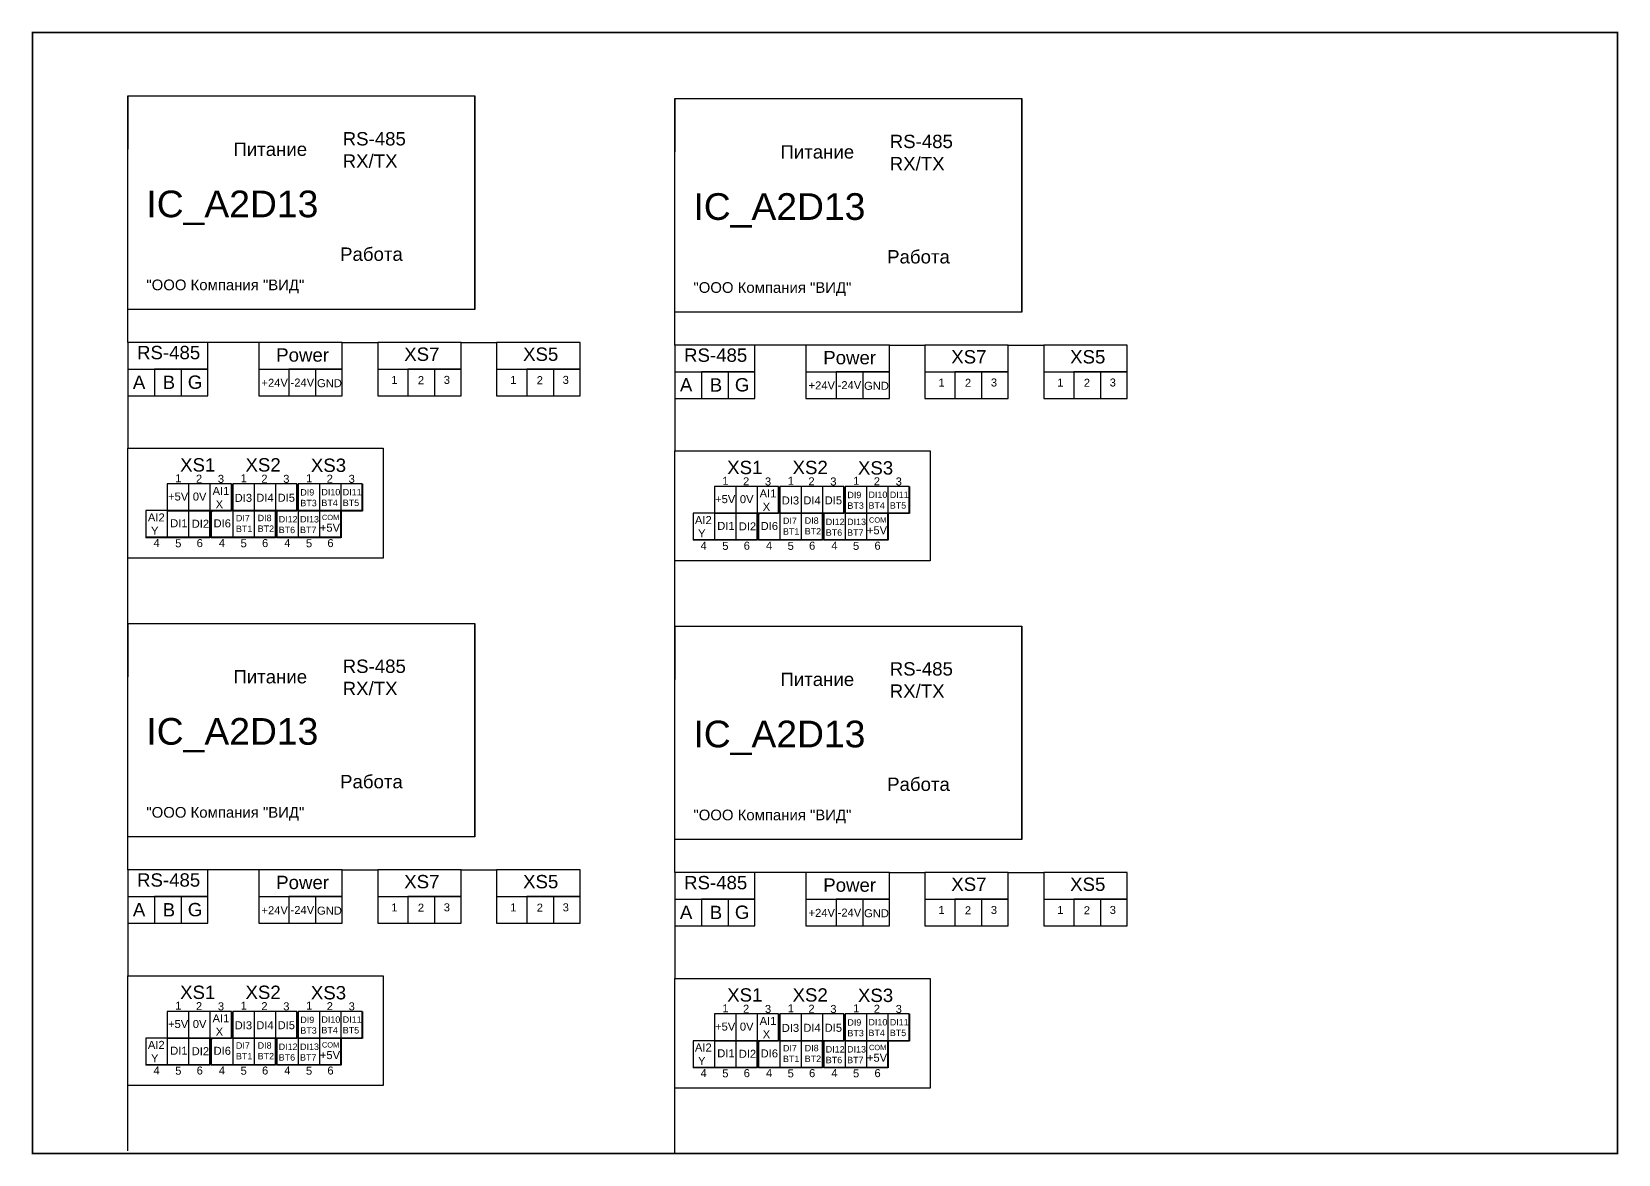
# Model space of a CAD drawing. Header units: millimetres. Extents: x 1561 to 2260, y 1279 to 1808.
# Drawn here: x 1962.5 to 2259.8, y 1597.7 to 1808 of the extents above; entities that cross this region are included whole.
import ezdxf

# ---------------------------------------------------------------- set-up
doc = ezdxf.new("R2010")
doc.units = ezdxf.units.MM
doc.layers.get('0').update_dxf_attribs({"lineweight": 30})
doc.layers.add('скрытые линии', color=9, linetype='Continuous')
doc.layers.add('скрытый размер', color=9, linetype='Continuous')
doc.styles.get("Standard").update_dxf_attribs({"font": 'arial.ttf'})

msp = doc.modelspace()

# ---------------------------------------------------------------- linework, layer by layer
for p, q in [((1980.488, 1744.823), (1995.488, 1744.823)), ((1990.488, 1744.823), (1985.488, 1744.823)), ((1985.488, 1744.823), (1985.488, 1739.823)), ((1995.488, 1744.823), (1990.488, 1744.823)), ((1990.488, 1744.823), (1990.488, 1739.823)), ((2005.049, 1744.823), (2020.679, 1744.823)), ((2015.679, 1744.823), (2010.679, 1744.823)), ((2010.679, 1744.823), (2010.679, 1739.823)), ((2020.679, 1744.823), (2015.679, 1744.823)), ((2015.679, 1744.823), (2015.679, 1739.823)), ((2027.323, 1744.823), (2042.953, 1744.823)), ((2037.953, 1744.823), (2032.953, 1744.823)), ((2032.953, 1744.823), (2032.953, 1739.823)), ((2042.953, 1744.823), (2037.953, 1744.823)), ((2037.953, 1744.823), (2037.953, 1739.823)), ((2049.597, 1744.823), (2065.227, 1744.823)), ((2060.227, 1744.823), (2055.227, 1744.823)), ((2055.227, 1744.823), (2055.227, 1739.823)), ((2065.227, 1744.823), (2060.227, 1744.823)), ((2060.227, 1744.823), (2060.227, 1739.823)), ((2083, 1744.332), (2098, 1744.332)), ((2093, 1744.332), (2088, 1744.332)), ((2088, 1744.332), (2088, 1739.332)), ((2098, 1744.332), (2093, 1744.332)), ((2093, 1744.332), (2093, 1739.332)), ((2107.561, 1744.332), (2123.191, 1744.332)), ((2118.191, 1744.332), (2113.191, 1744.332)), ((2113.191, 1744.332), (2113.191, 1739.332)), ((2123.191, 1744.332), (2118.191, 1744.332)), ((2118.191, 1744.332), (2118.191, 1739.332)), ((2129.835, 1744.332), (2145.465, 1744.332)), ((2140.465, 1744.332), (2135.465, 1744.332)), ((2135.465, 1744.332), (2135.465, 1739.332)), ((2145.465, 1744.332), (2140.465, 1744.332)), ((2140.465, 1744.332), (2140.465, 1739.332)), ((2152.11, 1744.332), (2167.739, 1744.332)), ((2162.739, 1744.332), (2157.739, 1744.332)), ((2157.739, 1744.332), (2157.739, 1739.332)), ((2167.739, 1744.332), (2162.739, 1744.332)), ((2162.739, 1744.332), (2162.739, 1739.332)), ((1991.881, 1723.311), (1987.881, 1723.311)), ((1987.881, 1723.311), (1987.881, 1718.234)), ((1995.881, 1723.311), (1991.881, 1723.311)), ((1991.881, 1723.311), (1991.881, 1718.311)), ((1999.881, 1723.311), (1995.881, 1723.311)), ((1995.881, 1723.311), (1995.881, 1718.311)), ((2004.131, 1723.311), (2000.131, 1723.311)), ((2000.131, 1723.311), (2000.131, 1718.234)), ((2008.131, 1723.311), (2004.131, 1723.311)), ((2004.131, 1723.311), (2004.131, 1718.311)), ((2012.131, 1723.311), (2008.131, 1723.311)), ((2008.131, 1723.311), (2008.131, 1718.311)), ((2016.381, 1723.311), (2012.381, 1723.311)), ((2012.381, 1723.311), (2012.381, 1718.234)), ((2020.381, 1723.311), (2016.381, 1723.311)), ((2016.381, 1723.311), (2016.381, 1718.311)), ((2024.381, 1723.311), (2020.381, 1723.311)), ((2020.381, 1723.311), (2020.381, 1718.311)), ((2094.394, 1722.821), (2090.394, 1722.821)), ((2090.394, 1722.821), (2090.394, 1717.743)), ((2098.394, 1722.821), (2094.394, 1722.821)), ((2094.394, 1722.821), (2094.394, 1717.821)), ((2102.394, 1722.821), (2098.394, 1722.821)), ((2098.394, 1722.821), (2098.394, 1717.821)), ((2106.644, 1722.821), (2102.644, 1722.821)), ((2102.644, 1722.821), (2102.644, 1717.743)), ((2110.644, 1722.821), (2106.644, 1722.821)), ((2106.644, 1722.821), (2106.644, 1717.821)), ((2114.644, 1722.821), (2110.644, 1722.821)), ((2110.644, 1722.821), (2110.644, 1717.821)), ((2118.894, 1722.821), (2114.894, 1722.821)), ((2114.894, 1722.821), (2114.894, 1717.743)), ((2122.894, 1722.821), (2118.894, 1722.821)), ((2118.894, 1722.821), (2118.894, 1717.821)), ((2126.894, 1722.821), (2122.894, 1722.821)), ((2122.894, 1722.821), (2122.894, 1717.821)), ((1987.881, 1718.311), (1983.881, 1718.311)), ((1983.881, 1718.311), (1983.881, 1713.234)), ((1991.881, 1718.311), (1987.881, 1718.311)), ((1987.881, 1718.311), (1987.881, 1713.311)), ((1999.881, 1718.234), (1987.881, 1718.234)), ((1995.881, 1718.311), (1991.881, 1718.311)), ((1991.881, 1718.311), (1991.881, 1713.311)), ((1999.881, 1718.311), (1995.881, 1718.311)), ((1996.881, 1718.311), (1995.881, 1718.311)), ((1996.881, 1718.311), (1995.881, 1718.311)), ((1995.881, 1718.234), (1996.381, 1718.234)), ((1995.881, 1718.234), (1996.131, 1718.234)), ((2000.131, 1718.311), (1996.131, 1718.311)), ((1996.131, 1718.311), (1996.131, 1713.234)), ((1996.131, 1718.234), (1996.131, 1717.682)), ((2004.131, 1718.311), (2000.131, 1718.311)), ((2000.131, 1718.311), (2000.131, 1713.311)), ((2012.131, 1718.234), (2000.131, 1718.234)), ((2008.131, 1718.311), (2004.131, 1718.311)), ((2004.131, 1718.311), (2004.131, 1713.311)), ((2012.131, 1718.311), (2008.131, 1718.311)), ((2009.131, 1718.311), (2008.131, 1718.311)), ((2009.131, 1718.311), (2008.131, 1718.311)), ((2008.131, 1718.311), (2008.381, 1718.311)), ((2012.381, 1718.311), (2008.381, 1718.311)), ((2008.381, 1718.311), (2008.381, 1713.234)), ((2008.381, 1718.311), (2008.381, 1717.436)), ((2016.381, 1718.311), (2012.381, 1718.311)), ((2012.381, 1718.311), (2012.381, 1713.311)), ((2024.381, 1718.234), (2012.381, 1718.234)), ((2020.381, 1718.311), (2016.381, 1718.311)), ((2016.381, 1718.311), (2016.381, 1713.311)), ((2024.381, 1718.311), (2020.381, 1718.311)), ((2021.381, 1718.311), (2020.381, 1718.311)), ((2090.394, 1717.821), (2086.394, 1717.821)), ((2086.394, 1717.821), (2086.394, 1712.743)), ((2094.394, 1717.821), (2090.394, 1717.821)), ((2090.394, 1717.821), (2090.394, 1712.821)), ((2102.394, 1717.743), (2090.394, 1717.743)), ((2098.394, 1717.821), (2094.394, 1717.821)), ((2094.394, 1717.821), (2094.394, 1712.821)), ((2102.394, 1717.821), (2098.394, 1717.821)), ((2099.394, 1717.821), (2098.394, 1717.821)), ((2099.394, 1717.821), (2098.394, 1717.821)), ((2098.394, 1717.743), (2098.894, 1717.743)), ((2098.394, 1717.743), (2098.644, 1717.743)), ((2102.644, 1717.821), (2098.644, 1717.821)), ((2098.644, 1717.821), (2098.644, 1712.743)), ((2098.644, 1717.743), (2098.644, 1717.192)), ((2106.644, 1717.821), (2102.644, 1717.821)), ((2102.644, 1717.821), (2102.644, 1712.821)), ((2114.644, 1717.743), (2102.644, 1717.743)), ((2110.644, 1717.821), (2106.644, 1717.821)), ((2106.644, 1717.821), (2106.644, 1712.821)), ((2114.644, 1717.821), (2110.644, 1717.821)), ((2111.644, 1717.821), (2110.644, 1717.821)), ((2111.644, 1717.821), (2110.644, 1717.821)), ((2110.644, 1717.821), (2110.894, 1717.821)), ((2114.894, 1717.821), (2110.894, 1717.821)), ((2110.894, 1717.821), (2110.894, 1712.743)), ((2110.894, 1717.821), (2110.894, 1716.945)), ((2118.894, 1717.821), (2114.894, 1717.821)), ((2114.894, 1717.821), (2114.894, 1712.821)), ((2126.894, 1717.743), (2114.894, 1717.743)), ((2122.894, 1717.821), (2118.894, 1717.821)), ((2118.894, 1717.821), (2118.894, 1712.821)), ((2126.894, 1717.821), (2122.894, 1717.821)), ((2123.894, 1717.821), (2122.894, 1717.821)), ((1995.881, 1713.311), (1983.881, 1713.311)), ((1995.881, 1713.234), (1983.881, 1713.234)), ((2008.131, 1713.311), (1996.131, 1713.311)), ((2008.131, 1713.234), (1996.131, 1713.234)), ((2020.381, 1713.311), (2008.381, 1713.311)), ((2020.381, 1713.234), (2008.381, 1713.234)), ((2098.394, 1712.821), (2086.394, 1712.821)), ((2098.394, 1712.743), (2086.394, 1712.743)), ((2110.644, 1712.821), (2098.644, 1712.821)), ((2110.644, 1712.743), (2098.644, 1712.743)), ((2122.894, 1712.821), (2110.894, 1712.821)), ((2122.894, 1712.743), (2110.894, 1712.743)), ((1980.488, 1646.007), (1995.488, 1646.007)), ((1990.488, 1646.007), (1985.488, 1646.007)), ((1985.488, 1646.007), (1985.488, 1641.007)), ((1995.488, 1646.007), (1990.488, 1646.007)), ((1990.488, 1646.007), (1990.488, 1641.007)), ((2005.049, 1646.007), (2020.679, 1646.007)), ((2015.679, 1646.007), (2010.679, 1646.007)), ((2010.679, 1646.007), (2010.679, 1641.007)), ((2020.679, 1646.007), (2015.679, 1646.007)), ((2015.679, 1646.007), (2015.679, 1641.007)), ((2027.323, 1646.007), (2042.953, 1646.007)), ((2037.953, 1646.007), (2032.953, 1646.007)), ((2032.953, 1646.007), (2032.953, 1641.007)), ((2042.953, 1646.007), (2037.953, 1646.007)), ((2037.953, 1646.007), (2037.953, 1641.007)), ((2049.597, 1646.007), (2065.227, 1646.007)), ((2060.227, 1646.007), (2055.227, 1646.007)), ((2055.227, 1646.007), (2055.227, 1641.007)), ((2065.227, 1646.007), (2060.227, 1646.007)), ((2060.227, 1646.007), (2060.227, 1641.007)), ((2083, 1645.517), (2098, 1645.517)), ((2093, 1645.517), (2088, 1645.517)), ((2088, 1645.517), (2088, 1640.517)), ((2098, 1645.517), (2093, 1645.517)), ((2093, 1645.517), (2093, 1640.517)), ((2107.561, 1645.517), (2123.191, 1645.517)), ((2118.191, 1645.517), (2113.191, 1645.517)), ((2113.191, 1645.517), (2113.191, 1640.517)), ((2123.191, 1645.517), (2118.191, 1645.517)), ((2118.191, 1645.517), (2118.191, 1640.517)), ((2129.835, 1645.517), (2145.465, 1645.517)), ((2140.465, 1645.517), (2135.465, 1645.517)), ((2135.465, 1645.517), (2135.465, 1640.517)), ((2145.465, 1645.517), (2140.465, 1645.517)), ((2140.465, 1645.517), (2140.465, 1640.517)), ((2152.11, 1645.517), (2167.739, 1645.517)), ((2162.739, 1645.517), (2157.739, 1645.517)), ((2157.739, 1645.517), (2157.739, 1640.517)), ((2167.739, 1645.517), (2162.739, 1645.517)), ((2162.739, 1645.517), (2162.739, 1640.517)), ((1991.881, 1624.496), (1987.881, 1624.496)), ((1987.881, 1624.496), (1987.881, 1619.418)), ((1995.881, 1624.496), (1991.881, 1624.496)), ((1991.881, 1624.496), (1991.881, 1619.496)), ((1999.881, 1624.496), (1995.881, 1624.496)), ((1995.881, 1624.496), (1995.881, 1619.496)), ((2004.131, 1624.496), (2000.131, 1624.496)), ((2000.131, 1624.496), (2000.131, 1619.418)), ((2008.131, 1624.496), (2004.131, 1624.496)), ((2004.131, 1624.496), (2004.131, 1619.496)), ((2012.131, 1624.496), (2008.131, 1624.496)), ((2008.131, 1624.496), (2008.131, 1619.496)), ((2016.381, 1624.496), (2012.381, 1624.496)), ((2012.381, 1624.496), (2012.381, 1619.418)), ((2020.381, 1624.496), (2016.381, 1624.496)), ((2016.381, 1624.496), (2016.381, 1619.496)), ((2024.381, 1624.496), (2020.381, 1624.496)), ((2020.381, 1624.496), (2020.381, 1619.496)), ((2094.394, 1624.005), (2090.394, 1624.005)), ((2090.394, 1624.005), (2090.394, 1618.928)), ((2098.394, 1624.005), (2094.394, 1624.005)), ((2094.394, 1624.005), (2094.394, 1619.005)), ((2102.394, 1624.005), (2098.394, 1624.005)), ((2098.394, 1624.005), (2098.394, 1619.005)), ((2106.644, 1624.005), (2102.644, 1624.005)), ((2102.644, 1624.005), (2102.644, 1618.928)), ((2110.644, 1624.005), (2106.644, 1624.005)), ((2106.644, 1624.005), (2106.644, 1619.005)), ((2114.644, 1624.005), (2110.644, 1624.005)), ((2110.644, 1624.005), (2110.644, 1619.005)), ((2118.894, 1624.005), (2114.894, 1624.005)), ((2114.894, 1624.005), (2114.894, 1618.928)), ((2122.894, 1624.005), (2118.894, 1624.005)), ((2118.894, 1624.005), (2118.894, 1619.005)), ((2126.894, 1624.005), (2122.894, 1624.005)), ((2122.894, 1624.005), (2122.894, 1619.005)), ((1987.881, 1619.496), (1983.881, 1619.496)), ((1983.881, 1619.496), (1983.881, 1614.418)), ((1991.881, 1619.496), (1987.881, 1619.496)), ((1987.881, 1619.496), (1987.881, 1614.496)), ((1999.881, 1619.418), (1987.881, 1619.418)), ((1995.881, 1619.496), (1991.881, 1619.496)), ((1991.881, 1619.496), (1991.881, 1614.496)), ((1999.881, 1619.496), (1995.881, 1619.496)), ((1996.881, 1619.496), (1995.881, 1619.496)), ((1996.881, 1619.496), (1995.881, 1619.496)), ((1995.881, 1619.418), (1996.381, 1619.418)), ((1995.881, 1619.418), (1996.131, 1619.418)), ((2000.131, 1619.496), (1996.131, 1619.496)), ((1996.131, 1619.496), (1996.131, 1614.418)), ((1996.131, 1619.418), (1996.131, 1618.867)), ((2004.131, 1619.496), (2000.131, 1619.496)), ((2000.131, 1619.496), (2000.131, 1614.496)), ((2012.131, 1619.418), (2000.131, 1619.418)), ((2008.131, 1619.496), (2004.131, 1619.496)), ((2004.131, 1619.496), (2004.131, 1614.496)), ((2012.131, 1619.496), (2008.131, 1619.496)), ((2009.131, 1619.496), (2008.131, 1619.496)), ((2009.131, 1619.496), (2008.131, 1619.496)), ((2008.131, 1619.496), (2008.381, 1619.496)), ((2012.381, 1619.496), (2008.381, 1619.496)), ((2008.381, 1619.496), (2008.381, 1614.418)), ((2008.381, 1619.496), (2008.381, 1618.62)), ((2016.381, 1619.496), (2012.381, 1619.496)), ((2012.381, 1619.496), (2012.381, 1614.496)), ((2024.381, 1619.418), (2012.381, 1619.418)), ((2020.381, 1619.496), (2016.381, 1619.496)), ((2016.381, 1619.496), (2016.381, 1614.496)), ((2024.381, 1619.496), (2020.381, 1619.496)), ((2021.381, 1619.496), (2020.381, 1619.496)), ((2090.394, 1619.005), (2086.394, 1619.005)), ((2086.394, 1619.005), (2086.394, 1613.928)), ((2094.394, 1619.005), (2090.394, 1619.005)), ((2090.394, 1619.005), (2090.394, 1614.005)), ((2102.394, 1618.928), (2090.394, 1618.928)), ((2098.394, 1619.005), (2094.394, 1619.005)), ((2094.394, 1619.005), (2094.394, 1614.005)), ((2102.394, 1619.005), (2098.394, 1619.005)), ((2099.394, 1619.005), (2098.394, 1619.005)), ((2099.394, 1619.005), (2098.394, 1619.005)), ((2098.394, 1618.928), (2098.894, 1618.928)), ((2098.394, 1618.928), (2098.644, 1618.928)), ((2102.644, 1619.005), (2098.644, 1619.005)), ((2098.644, 1619.005), (2098.644, 1613.928)), ((2098.644, 1618.928), (2098.644, 1618.376)), ((2106.644, 1619.005), (2102.644, 1619.005)), ((2102.644, 1619.005), (2102.644, 1614.005)), ((2114.644, 1618.928), (2102.644, 1618.928)), ((2110.644, 1619.005), (2106.644, 1619.005)), ((2106.644, 1619.005), (2106.644, 1614.005)), ((2114.644, 1619.005), (2110.644, 1619.005)), ((2111.644, 1619.005), (2110.644, 1619.005)), ((2111.644, 1619.005), (2110.644, 1619.005)), ((2110.644, 1619.005), (2110.894, 1619.005)), ((2114.894, 1619.005), (2110.894, 1619.005)), ((2110.894, 1619.005), (2110.894, 1613.928)), ((2110.894, 1619.005), (2110.894, 1618.13)), ((2118.894, 1619.005), (2114.894, 1619.005)), ((2114.894, 1619.005), (2114.894, 1614.005)), ((2126.894, 1618.928), (2114.894, 1618.928)), ((2122.894, 1619.005), (2118.894, 1619.005)), ((2118.894, 1619.005), (2118.894, 1614.005)), ((2126.894, 1619.005), (2122.894, 1619.005)), ((2123.894, 1619.005), (2122.894, 1619.005)), ((1995.881, 1614.496), (1983.881, 1614.496)), ((1995.881, 1614.418), (1983.881, 1614.418)), ((2008.131, 1614.496), (1996.131, 1614.496)), ((2008.131, 1614.418), (1996.131, 1614.418)), ((2020.381, 1614.496), (2008.381, 1614.496)), ((2020.381, 1614.418), (2008.381, 1614.418)), ((2098.394, 1614.005), (2086.394, 1614.005)), ((2098.394, 1613.928), (2086.394, 1613.928)), ((2110.644, 1614.005), (2098.644, 1614.005)), ((2110.644, 1613.928), (2098.644, 1613.928)), ((2122.894, 1614.005), (2110.894, 1614.005)), ((2122.894, 1613.928), (2110.894, 1613.928))]:
    msp.add_line(p, q)
at = {"lineweight": 40}
for p, q in [((1999.881, 1723.311), (1999.881, 1718.234)), ((2012.131, 1723.311), (2012.131, 1718.234)), ((2024.381, 1723.311), (2024.381, 1718.234)), ((2102.394, 1722.821), (2102.394, 1717.743)), ((2114.644, 1722.821), (2114.644, 1717.743)), ((2126.894, 1722.821), (2126.894, 1717.743)), ((1995.881, 1718.311), (1995.881, 1713.234)), ((2008.131, 1718.311), (2008.131, 1713.234)), ((2020.381, 1718.311), (2020.381, 1713.234)), ((2098.394, 1717.821), (2098.394, 1712.743)), ((2110.644, 1717.821), (2110.644, 1712.743)), ((2122.894, 1717.821), (2122.894, 1712.743)), ((1999.881, 1624.496), (1999.881, 1619.418)), ((2012.131, 1624.496), (2012.131, 1619.418)), ((2024.381, 1624.496), (2024.381, 1619.418)), ((2102.394, 1624.005), (2102.394, 1618.928)), ((2114.644, 1624.005), (2114.644, 1618.928)), ((2126.894, 1624.005), (2126.894, 1618.928)), ((1995.881, 1619.496), (1995.881, 1614.418)), ((2008.131, 1619.496), (2008.131, 1614.418)), ((2020.381, 1619.496), (2020.381, 1614.418)), ((2098.394, 1619.005), (2098.394, 1613.928)), ((2110.644, 1619.005), (2110.644, 1613.928)), ((2122.894, 1619.005), (2122.894, 1613.928))]:
    msp.add_line(p, q, dxfattribs=at)
at = {"const_width": 0.3}
msp.add_lwpolyline([(2259.626, 1597.876), (1962.626, 1597.876), (1962.626, 1807.876), (2259.626, 1807.876)], close=True, dxfattribs=at)
at = {"layer": 'скрытые линии'}
for p, q in [((1980.488, 1795.997), (1980.488, 1785.997)), ((2045.488, 1755.997), (2045.488, 1795.997)), ((2083, 1795.507), (2083, 1785.507)), ((2148, 1755.507), (2148, 1795.507)), ((2045.488, 1755.997), (2045.488, 1765.997)), ((2148, 1755.507), (2148, 1765.507)), ((1980.488, 1749.823), (1980.488, 1755.997)), ((2045.488, 1755.997), (2035.488, 1755.997)), ((2045.488, 1755.997), (2045.488, 1756.997)), ((2083, 1749.332), (2083, 1755.507)), ((2148, 1755.507), (2138, 1755.507)), ((2148, 1755.507), (2148, 1756.507)), ((2005.049, 1749.823), (1995.488, 1749.823)), ((2020.679, 1749.823), (2027.323, 1749.823)), ((2042.953, 1749.823), (2049.597, 1749.823)), ((2107.561, 1749.332), (2098, 1749.332)), ((2123.191, 1749.332), (2129.835, 1749.332)), ((2145.465, 1749.332), (2152.11, 1749.332)), ((1980.488, 1739.823), (1980.488, 1729.984)), ((2083, 1739.332), (2083, 1729.494)), ((1980.488, 1697.181), (1980.488, 1709.408)), ((2083, 1696.691), (2083, 1708.918)), ((1980.488, 1697.181), (1980.488, 1687.181)), ((2045.488, 1657.181), (2045.488, 1697.181)), ((2083, 1696.691), (2083, 1686.691)), ((2148, 1656.691), (2148, 1696.691)), ((2045.488, 1657.181), (2045.488, 1667.181)), ((2148, 1656.691), (2148, 1666.691)), ((1980.488, 1651.007), (1980.488, 1657.181)), ((2045.488, 1657.181), (2035.488, 1657.181)), ((2045.488, 1657.181), (2045.488, 1658.181)), ((2083, 1650.517), (2083, 1656.691)), ((2148, 1656.691), (2138, 1656.691)), ((2148, 1656.691), (2148, 1657.691)), ((2005.049, 1651.007), (1995.488, 1651.007)), ((2020.679, 1651.007), (2027.323, 1651.007)), ((2042.953, 1651.007), (2049.597, 1651.007)), ((2107.561, 1650.517), (2098, 1650.517)), ((2123.191, 1650.517), (2129.835, 1650.517)), ((2145.465, 1650.517), (2152.11, 1650.517)), ((1980.488, 1641.007), (1980.488, 1631.169)), ((2083, 1640.517), (2083, 1630.678)), ((1980.488, 1598.366), (1980.488, 1610.593)), ((2083, 1597.876), (2083, 1610.103))]:
    msp.add_line(p, q, dxfattribs=at)
for points in [[(1980.488, 1729.984), (2028.31, 1729.984), (2028.31, 1709.408), (1980.488, 1709.408)], [(2083, 1729.494), (2130.822, 1729.494), (2130.822, 1708.918), (2083, 1708.918)], [(1980.488, 1631.169), (2028.31, 1631.169), (2028.31, 1610.593), (1980.488, 1610.593)], [(2083, 1630.678), (2130.822, 1630.678), (2130.822, 1610.103), (2083, 1610.103)]]:
    msp.add_lwpolyline(points, close=True, dxfattribs=at)
at = {"layer": 'скрытый размер'}
for points in [[(1980.488, 1795.997), (2045.488, 1795.997), (2045.488, 1755.997), (1980.488, 1755.997)], [(2083, 1795.507), (2148, 1795.507), (2148, 1755.507), (2083, 1755.507)], [(1995.488, 1749.823), (1980.488, 1749.823), (1980.488, 1739.823), (1995.488, 1739.823)], [(2020.679, 1749.823), (2005.049, 1749.823), (2005.049, 1739.823), (2020.679, 1739.823)], [(2042.953, 1749.823), (2027.323, 1749.823), (2027.323, 1739.823), (2042.953, 1739.823)], [(2065.227, 1749.823), (2049.597, 1749.823), (2049.597, 1739.823), (2065.227, 1739.823)], [(2098, 1749.332), (2083, 1749.332), (2083, 1739.332), (2098, 1739.332)], [(2123.191, 1749.332), (2107.561, 1749.332), (2107.561, 1739.332), (2123.191, 1739.332)], [(2145.465, 1749.332), (2129.835, 1749.332), (2129.835, 1739.332), (2145.465, 1739.332)], [(2167.739, 1749.332), (2152.11, 1749.332), (2152.11, 1739.332), (2167.739, 1739.332)], [(1980.488, 1697.181), (2045.488, 1697.181), (2045.488, 1657.181), (1980.488, 1657.181)], [(2083, 1696.691), (2148, 1696.691), (2148, 1656.691), (2083, 1656.691)], [(1995.488, 1651.007), (1980.488, 1651.007), (1980.488, 1641.007), (1995.488, 1641.007)], [(2020.679, 1651.007), (2005.049, 1651.007), (2005.049, 1641.007), (2020.679, 1641.007)], [(2042.953, 1651.007), (2027.323, 1651.007), (2027.323, 1641.007), (2042.953, 1641.007)], [(2065.227, 1651.007), (2049.597, 1651.007), (2049.597, 1641.007), (2065.227, 1641.007)], [(2098, 1650.517), (2083, 1650.517), (2083, 1640.517), (2098, 1640.517)], [(2123.191, 1650.517), (2107.561, 1650.517), (2107.561, 1640.517), (2123.191, 1640.517)], [(2145.465, 1650.517), (2129.835, 1650.517), (2129.835, 1640.517), (2145.465, 1640.517)], [(2167.739, 1650.517), (2152.11, 1650.517), (2152.11, 1640.517), (2167.739, 1640.517)]]:
    msp.add_lwpolyline(points, close=True, dxfattribs=at)

# ---------------------------------------------------------------- texts
at = {"attachment_point": 1}
for s, width, insert, char_height in [('Питание', 15, (2000.259, 1787.26), 2.5), ('RS-485^JRX/TX', 15, (2020.743, 1789.22), 2.5), ('RS-485^JRX/TX', 15, (2123.255, 1788.729), 2.5), ('Питание', 15, (2102.771, 1786.769), 2.5), ('{\\H2x;IC_A2D13}^J\\P^J{\\H0.8x;"ООО Компания "ВИД"}', 47.43159, (1983.961, 1778.267), 2.5), ('{\\H2x;IC_A2D13}^J\\P^J{\\H0.8x;"ООО Компания "ВИД"}', 47.43159, (2086.473, 1777.777), 2.5), ('Работа', 15, (2020.258, 1767.605), 2.5), ('Работа', 15, (2122.77, 1767.114), 2.5), ('RS-485', 15, (1982.208, 1749.174), 2.5), ('Power', 15, (2008.286, 1748.716), 2.5), ('XS7', 15, (2032.277, 1748.865), 2.5), ('XS5', 15, (2054.551, 1748.865), 2.5), ('RS-485', 15, (2084.72, 1748.684), 2.5), ('Power', 15, (2110.798, 1748.226), 2.5), ('XS7', 15, (2134.789, 1748.375), 2.5), ('XS5', 15, (2157.063, 1748.375), 2.5), ('А', 5, (1981.429, 1743.623), 2.5), ('В', 5, (1987.016, 1743.591), 2.5), ('G', 5, (1991.722, 1743.624), 2.5), ('+24V', 5, (2005.531, 1743.006), 1.5), ('-24V', 5, (2010.983, 1743.056), 1.5), ('GND', 5, (2015.934, 1742.936), 1.5), ('1', 4, (2029.862, 1743.54), 1.5), ('2', 4, (2034.831, 1743.495), 1.5), ('3', 4, (2039.69, 1743.552), 1.5), ('1', 4, (2052.137, 1743.54), 1.5), ('2', 4, (2057.105, 1743.495), 1.5), ('3', 4, (2061.965, 1743.552), 1.5), ('А', 5, (2083.941, 1743.132), 2.5), ('В', 5, (2089.529, 1743.101), 2.5), ('G', 5, (2094.235, 1743.134), 2.5), ('+24V', 5, (2108.043, 1742.515), 1.5), ('-24V', 5, (2113.496, 1742.566), 1.5), ('GND', 5, (2118.446, 1742.445), 1.5), ('1', 4, (2132.375, 1743.05), 1.5), ('2', 4, (2137.344, 1743.004), 1.5), ('3', 4, (2142.203, 1743.062), 1.5), ('1', 4, (2154.649, 1743.05), 1.5), ('2', 4, (2159.618, 1743.004), 1.5), ('3', 4, (2164.477, 1743.062), 1.5), ('XS1', 15, (1990.285, 1728.132), 2.5), ('XS2', 15, (2002.535, 1728.132), 2.5), ('XS3', 15, (2014.785, 1728.055), 2.5), ('XS1', 15, (2092.798, 1727.642), 2.5), ('XS2', 15, (2105.048, 1727.642), 2.5), ('XS3', 15, (2117.298, 1727.564), 2.5), ('1', 4, (1989.379, 1725.132), 1.5), ('2', 4, (1993.251, 1725.039), 1.5), ('3', 4, (1997.355, 1725.008), 1.5), ('1', 4, (2001.629, 1725.132), 1.5), ('2', 4, (2005.501, 1725.039), 1.5), ('3', 4, (2009.605, 1725.008), 1.5), ('1', 4, (2013.879, 1725.132), 1.5), ('2', 4, (2017.751, 1725.039), 1.5), ('3', 4, (2021.855, 1725.008), 1.5), ('1', 4, (2091.892, 1724.642), 1.5), ('2', 4, (2095.764, 1724.549), 1.5), ('3', 4, (2099.868, 1724.517), 1.5), ('1', 4, (2104.142, 1724.642), 1.5), ('2', 4, (2108.014, 1724.549), 1.5), ('3', 4, (2112.118, 1724.517), 1.5), ('1', 4, (2116.392, 1724.642), 1.5), ('2', 4, (2120.264, 1724.549), 1.5), ('3', 4, (2124.368, 1724.517), 1.5), ('+5V', 4, (1988.016, 1721.7), 1.5), ('0V', 4, (1992.655, 1721.697), 1.5), ('AI1^J X', 4, (1996.362, 1722.759), 1.5), ('DI3', 4, (2000.506, 1721.452), 1.5), ('DI4', 4, (2004.552, 1721.472), 1.5), ('DI5', 4, (2008.548, 1721.472), 1.5), ('DI9^JBT3', 4, (2012.811, 1722.333), 1.2), ('DI10^JBT4', 4, (2016.757, 1722.368), 1.2), ('DI11^JBT5', 4, (2020.757, 1722.368), 1.2), ('AI1^J X', 4, (2098.875, 1722.269), 1.5), ('DI9^JBT3', 4, (2115.324, 1721.842), 1.2), ('DI10^JBT4', 4, (2119.27, 1721.878), 1.2), ('DI11^JBT5', 4, (2123.27, 1721.878), 1.2), ('+5V', 4, (2090.528, 1721.21), 1.5), ('0V', 4, (2095.168, 1721.207), 1.5), ('DI3', 4, (2103.018, 1720.961), 1.5), ('DI4', 4, (2107.065, 1720.982), 1.5), ('DI5', 4, (2111.061, 1720.982), 1.5), ('AI2^J Y', 4, (1984.245, 1717.783), 1.5), ('DI1', 4, (1988.42, 1716.695), 1.5), ('DI2', 4, (1992.452, 1716.603), 1.5), ('DI6', 4, (1996.553, 1716.672), 1.5), ('DI7^JBT1', 4, (2000.741, 1717.502), 1.2), ('DI8^JBT2', 4, (2004.814, 1717.529), 1.2), ('DI12^JBT6', 4, (2008.757, 1717.291), 1.2), ('DI13^JBT7', 4, (2012.757, 1717.291), 1.2), ('{\\H0.66667x; COM}^J+5V', 4, (2016.467, 1717.535), 1.5), ('AI2^J Y', 4, (2086.757, 1717.293), 1.5), ('DI1', 4, (2090.932, 1716.205), 1.5), ('DI2', 4, (2094.964, 1716.113), 1.5), ('DI6', 4, (2099.066, 1716.182), 1.5), ('DI7^JBT1', 4, (2103.254, 1717.012), 1.2), ('DI8^JBT2', 4, (2107.326, 1717.039), 1.2), ('DI12^JBT6', 4, (2111.27, 1716.8), 1.2), ('DI13^JBT7', 4, (2115.27, 1716.8), 1.2), ('{\\H0.66667x; COM}^J+5V', 4, (2118.98, 1717.045), 1.5), ('4', 4, (1985.3, 1713.002), 1.5), ('5', 4, (1989.359, 1712.942), 1.5), ('6', 4, (1993.381, 1712.977), 1.5), ('4', 4, (1997.55, 1713.002), 1.5), ('5', 4, (2001.609, 1712.942), 1.5), ('6', 4, (2005.631, 1712.977), 1.5), ('4', 4, (2009.8, 1713.002), 1.5), ('5', 4, (2013.859, 1712.942), 1.5), ('6', 4, (2017.881, 1712.977), 1.5), ('4', 4, (2087.813, 1712.512), 1.5), ('5', 4, (2091.872, 1712.452), 1.5), ('6', 4, (2095.893, 1712.487), 1.5), ('4', 4, (2100.063, 1712.512), 1.5), ('5', 4, (2104.122, 1712.452), 1.5), ('6', 4, (2108.143, 1712.487), 1.5), ('4', 4, (2112.313, 1712.512), 1.5), ('5', 4, (2116.372, 1712.452), 1.5), ('6', 4, (2120.393, 1712.487), 1.5), ('RS-485^JRX/TX', 15, (2020.743, 1690.404), 2.5), ('RS-485^JRX/TX', 15, (2123.255, 1689.914), 2.5), ('Питание', 15, (2000.259, 1688.444), 2.5), ('Питание', 15, (2102.771, 1687.954), 2.5), ('{\\H2x;IC_A2D13}^J\\P^J{\\H0.8x;"ООО Компания "ВИД"}', 47.43159, (1983.961, 1679.451), 2.5), ('{\\H2x;IC_A2D13}^J\\P^J{\\H0.8x;"ООО Компания "ВИД"}', 47.43159, (2086.473, 1678.961), 2.5), ('Работа', 15, (2020.258, 1668.789), 2.5), ('Работа', 15, (2122.77, 1668.299), 2.5), ('RS-485', 15, (1982.208, 1650.358), 2.5), ('XS7', 15, (2032.277, 1650.05), 2.5), ('XS5', 15, (2054.551, 1650.05), 2.5), ('Power', 15, (2008.286, 1649.901), 2.5), ('RS-485', 15, (2084.72, 1649.868), 2.5), ('Power', 15, (2110.798, 1649.411), 2.5), ('XS7', 15, (2134.789, 1649.56), 2.5), ('XS5', 15, (2157.063, 1649.56), 2.5), ('А', 5, (1981.429, 1644.807), 2.5), ('В', 5, (1987.016, 1644.776), 2.5), ('G', 5, (1991.722, 1644.808), 2.5), ('+24V', 5, (2005.531, 1644.19), 1.5), ('-24V', 5, (2010.983, 1644.241), 1.5), ('GND', 5, (2015.934, 1644.12), 1.5), ('1', 4, (2029.862, 1644.725), 1.5), ('2', 4, (2034.831, 1644.679), 1.5), ('3', 4, (2039.69, 1644.737), 1.5), ('1', 4, (2052.137, 1644.725), 1.5), ('2', 4, (2057.105, 1644.679), 1.5), ('3', 4, (2061.965, 1644.737), 1.5), ('А', 5, (2083.941, 1644.317), 2.5), ('В', 5, (2089.529, 1644.286), 2.5), ('G', 5, (2094.235, 1644.318), 2.5), ('1', 4, (2132.375, 1644.234), 1.5), ('2', 4, (2137.344, 1644.189), 1.5), ('3', 4, (2142.203, 1644.247), 1.5), ('1', 4, (2154.649, 1644.234), 1.5), ('2', 4, (2159.618, 1644.189), 1.5), ('3', 4, (2164.477, 1644.247), 1.5), ('+24V', 5, (2108.043, 1643.7), 1.5), ('-24V', 5, (2113.496, 1643.75), 1.5), ('GND', 5, (2118.446, 1643.63), 1.5), ('XS1', 15, (1990.285, 1629.317), 2.5), ('XS2', 15, (2002.535, 1629.317), 2.5), ('XS3', 15, (2014.785, 1629.239), 2.5), ('1', 4, (1989.379, 1626.316), 1.5), ('2', 4, (1993.251, 1626.223), 1.5), ('1', 4, (2001.629, 1626.316), 1.5), ('2', 4, (2005.501, 1626.223), 1.5), ('1', 4, (2013.879, 1626.316), 1.5), ('2', 4, (2017.751, 1626.223), 1.5), ('XS1', 15, (2092.798, 1628.826), 2.5), ('XS2', 15, (2105.048, 1628.826), 2.5), ('XS3', 15, (2117.298, 1628.749), 2.5), ('AI1^J X', 4, (1996.362, 1623.944), 1.5), ('3', 4, (1997.355, 1626.192), 1.5), ('3', 4, (2009.605, 1626.192), 1.5), ('DI9^JBT3', 4, (2012.811, 1623.517), 1.2), ('DI10^JBT4', 4, (2016.757, 1623.553), 1.2), ('DI11^JBT5', 4, (2020.757, 1623.553), 1.2), ('3', 4, (2021.855, 1626.192), 1.5), ('1', 4, (2091.892, 1625.826), 1.5), ('2', 4, (2095.764, 1625.733), 1.5), ('AI1^J X', 4, (2098.875, 1623.454), 1.5), ('3', 4, (2099.868, 1625.702), 1.5), ('1', 4, (2104.142, 1625.826), 1.5), ('2', 4, (2108.014, 1625.733), 1.5), ('3', 4, (2112.118, 1625.702), 1.5), ('1', 4, (2116.392, 1625.826), 1.5), ('2', 4, (2120.264, 1625.733), 1.5), ('3', 4, (2124.368, 1625.702), 1.5), ('+5V', 4, (1988.016, 1622.885), 1.5), ('0V', 4, (1992.655, 1622.882), 1.5), ('DI3', 4, (2000.506, 1622.636), 1.5), ('DI4', 4, (2004.552, 1622.657), 1.5), ('DI5', 4, (2008.548, 1622.657), 1.5), ('+5V', 4, (2090.528, 1622.395), 1.5), ('0V', 4, (2095.168, 1622.391), 1.5), ('DI3', 4, (2103.018, 1622.146), 1.5), ('DI4', 4, (2107.065, 1622.167), 1.5), ('DI5', 4, (2111.061, 1622.167), 1.5), ('DI9^JBT3', 4, (2115.324, 1623.027), 1.2), ('DI10^JBT4', 4, (2119.27, 1623.062), 1.2), ('DI11^JBT5', 4, (2123.27, 1623.062), 1.2), ('AI2^J Y', 4, (1984.245, 1618.968), 1.5), ('DI1', 4, (1988.42, 1617.879), 1.5), ('DI2', 4, (1992.452, 1617.787), 1.5), ('DI6', 4, (1996.553, 1617.857), 1.5), ('DI7^JBT1', 4, (2000.741, 1618.687), 1.2), ('DI8^JBT2', 4, (2004.814, 1618.714), 1.2), ('DI12^JBT6', 4, (2008.757, 1618.475), 1.2), ('DI13^JBT7', 4, (2012.757, 1618.475), 1.2), ('{\\H0.66667x; COM}^J+5V', 4, (2016.467, 1618.72), 1.5), ('AI2^J Y', 4, (2086.757, 1618.477), 1.5), ('DI1', 4, (2090.932, 1617.389), 1.5), ('DI2', 4, (2094.964, 1617.297), 1.5), ('DI6', 4, (2099.066, 1617.366), 1.5), ('DI7^JBT1', 4, (2103.254, 1618.196), 1.2), ('DI8^JBT2', 4, (2107.326, 1618.223), 1.2), ('DI12^JBT6', 4, (2111.27, 1617.985), 1.2), ('DI13^JBT7', 4, (2115.27, 1617.985), 1.2), ('{\\H0.66667x; COM}^J+5V', 4, (2118.98, 1618.229), 1.5), ('4', 4, (1985.3, 1614.187), 1.5), ('5', 4, (1989.359, 1614.127), 1.5), ('6', 4, (1993.381, 1614.162), 1.5), ('4', 4, (1997.55, 1614.187), 1.5), ('5', 4, (2001.609, 1614.127), 1.5), ('6', 4, (2005.631, 1614.162), 1.5), ('4', 4, (2009.8, 1614.187), 1.5), ('5', 4, (2013.859, 1614.127), 1.5), ('6', 4, (2017.881, 1614.162), 1.5), ('4', 4, (2087.813, 1613.696), 1.5), ('5', 4, (2091.872, 1613.636), 1.5), ('6', 4, (2095.893, 1613.672), 1.5), ('4', 4, (2100.063, 1613.696), 1.5), ('5', 4, (2104.122, 1613.636), 1.5), ('6', 4, (2108.143, 1613.672), 1.5), ('4', 4, (2112.313, 1613.696), 1.5), ('5', 4, (2116.372, 1613.636), 1.5), ('6', 4, (2120.393, 1613.672), 1.5)]:
    msp.add_mtext_dynamic_manual_height_columns(s, width=width, gutter_width=12.5, heights=[0], dxfattribs=dict(at, insert=insert, char_height=char_height))

doc.saveas('drawing.dxf')
